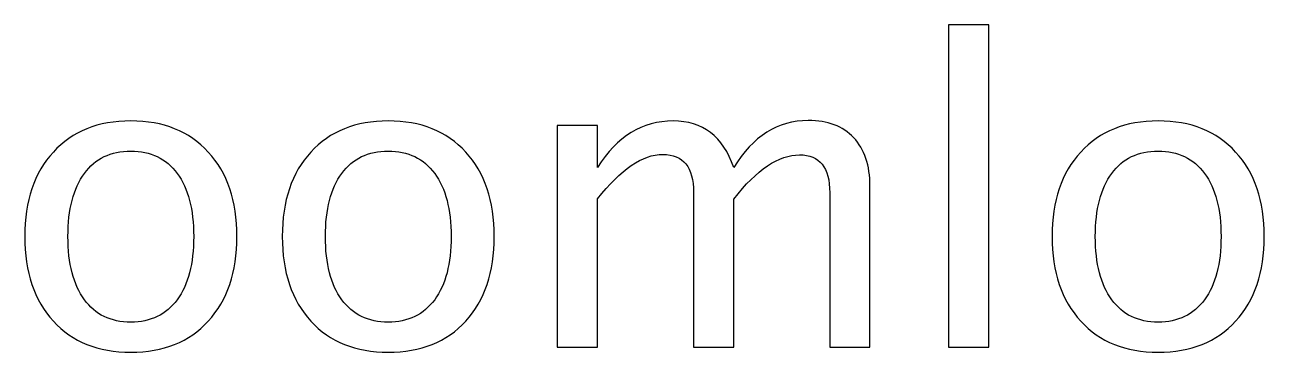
# Model space of a CAD drawing. Header units: centimetres. Extents: x -58 to 58, y -46 to 58.
# Drawn here: x -58.09 to -45.57, y 55.12 to 58.43 of the extents above; entities that cross this region are included whole.
import ezdxf

# ---------------------------------------------------------------- set-up
doc = ezdxf.new("R2010")
doc.units = ezdxf.units.CM
doc.header["$MEASUREMENT"] = 0
doc.layers.add('Layer 1', color=7, linetype='Continuous')

msp = doc.modelspace()

# ---------------------------------------------------------------- linework, layer by layer
at = {"layer": 'Layer 1'}
for points, knots in [([(-48.75824, 55.17044), (-48.75824, 55.17044), (-48.75824, 58.43434), (-48.75824, 58.43434), (-48.75824, 58.43434), (-48.75824, 58.43434), (-48.35184, 58.43434), (-48.35184, 58.43434), (-48.35184, 58.43434), (-48.35184, 58.43434), (-48.35184, 55.17044), (-48.35184, 55.17044), (-48.35184, 55.17044), (-48.35184, 55.17044), (-48.75824, 55.17044), (-48.75824, 55.17044)], [0, 0, 0, 0, 0.2, 0.2, 0.2, 0.2, 0.4, 0.4, 0.4, 0.4, 0.6, 0.6, 0.6, 0.6, 1, 1, 1, 1]), ([(-52.71076, 55.17044), (-52.71076, 55.17044), (-52.71076, 57.4141), (-52.71076, 57.4141), (-52.71076, 57.4141), (-52.71076, 57.4141), (-52.30436, 57.4141), (-52.30436, 57.4141), (-52.30436, 57.4141), (-52.30436, 57.4141), (-52.30436, 56.99007), (-52.30436, 56.99007), (-52.30436, 56.99007), (-52.1061, 57.30404), (-51.8521, 57.46067), (-51.54095, 57.46067), (-51.54095, 57.46067), (-51.24109, 57.46067), (-51.03718, 57.30404), (-50.92853, 56.99007), (-50.92853, 56.99007), (-50.73591, 57.30686), (-50.48473, 57.4649), (-50.17641, 57.4649), (-50.17641, 57.4649), (-49.97956, 57.4649), (-49.82645, 57.40705), (-49.71709, 57.29063), (-49.71709, 57.29063), (-49.60773, 57.17422), (-49.5527, 57.01123), (-49.5527, 56.80168), (-49.5527, 56.80168), (-49.5527, 56.80168), (-49.5527, 55.17044), (-49.5527, 55.17044), (-49.5527, 55.17044), (-49.5527, 55.17044), (-49.9591, 55.17044), (-49.9591, 55.17044), (-49.9591, 55.17044), (-49.9591, 55.17044), (-49.9591, 56.73466), (-49.9591, 56.73466), (-49.9591, 56.73466), (-49.9591, 56.99007), (-50.0607, 57.11777), (-50.2639, 57.11777), (-50.2639, 57.11777), (-50.47486, 57.11777), (-50.6964, 56.9689), (-50.92853, 56.67045), (-50.92853, 56.67045), (-50.92853, 56.67045), (-50.92853, 55.17044), (-50.92853, 55.17044), (-50.92853, 55.17044), (-50.92853, 55.17044), (-51.33493, 55.17044), (-51.33493, 55.17044), (-51.33493, 55.17044), (-51.33493, 55.17044), (-51.33493, 56.73607), (-51.33493, 56.73607), (-51.33493, 56.73607), (-51.33493, 56.99359), (-51.43794, 57.12201), (-51.64467, 57.12201), (-51.64467, 57.12201), (-51.84998, 57.12201), (-52.07012, 56.97243), (-52.30436, 56.67257), (-52.30436, 56.67257), (-52.30436, 56.67257), (-52.30436, 55.17044), (-52.30436, 55.17044), (-52.30436, 55.17044), (-52.30436, 55.17044), (-52.71076, 55.17044), (-52.71076, 55.17044)], [0, 0, 0, 0, 0.04761905, 0.04761905, 0.04761905, 0.04761905, 0.0952381, 0.0952381, 0.0952381, 0.0952381, 0.14285714, 0.14285714, 0.14285714, 0.14285714, 0.19047619, 0.19047619, 0.19047619, 0.19047619, 0.23809524, 0.23809524, 0.23809524, 0.23809524, 0.28571429, 0.28571429, 0.28571429, 0.28571429, 0.33333333, 0.33333333, 0.33333333, 0.33333333, 0.38095238, 0.38095238, 0.38095238, 0.38095238, 0.42857143, 0.42857143, 0.42857143, 0.42857143, 0.47619048, 0.47619048, 0.47619048, 0.47619048, 0.52380952, 0.52380952, 0.52380952, 0.52380952, 0.57142857, 0.57142857, 0.57142857, 0.57142857, 0.61904762, 0.61904762, 0.61904762, 0.61904762, 0.66666667, 0.66666667, 0.66666667, 0.66666667, 0.71428571, 0.71428571, 0.71428571, 0.71428571, 0.76190476, 0.76190476, 0.76190476, 0.76190476, 0.80952381, 0.80952381, 0.80952381, 0.80952381, 0.85714286, 0.85714286, 0.85714286, 0.85714286, 0.9047619, 0.9047619, 0.9047619, 0.9047619, 1, 1, 1, 1]), ([(-57.01889, 55.11964), (-57.34838, 55.11964), (-57.60944, 55.22477), (-57.80135, 55.43502), (-57.80135, 55.43502), (-57.99396, 55.64528), (-58.08992, 55.93103), (-58.08992, 56.29157), (-58.08992, 56.29157), (-58.08992, 56.6514), (-57.99396, 56.93644), (-57.80135, 57.14599), (-57.80135, 57.14599), (-57.60944, 57.35554), (-57.34838, 57.46067), (-57.01889, 57.46067), (-57.01889, 57.46067), (-56.68939, 57.46067), (-56.42834, 57.35554), (-56.23643, 57.14599), (-56.23643, 57.14599), (-56.04381, 56.93644), (-55.94786, 56.6514), (-55.94786, 56.29157), (-55.94786, 56.29157), (-55.94786, 55.93103), (-56.04381, 55.64528), (-56.23643, 55.43502), (-56.23643, 55.43502), (-56.42834, 55.22477), (-56.68939, 55.11964), (-57.01889, 55.11964)], [0, 0, 0, 0, 0.11111111, 0.11111111, 0.11111111, 0.11111111, 0.22222222, 0.22222222, 0.22222222, 0.22222222, 0.33333333, 0.33333333, 0.33333333, 0.33333333, 0.44444444, 0.44444444, 0.44444444, 0.44444444, 0.55555556, 0.55555556, 0.55555556, 0.55555556, 0.66666667, 0.66666667, 0.66666667, 0.66666667, 0.77777778, 0.77777778, 0.77777778, 0.77777778, 1, 1, 1, 1]), ([(-54.41821, 55.11964), (-54.7477, 55.11964), (-55.00876, 55.22477), (-55.20067, 55.43502), (-55.20067, 55.43502), (-55.39328, 55.64528), (-55.48924, 55.93103), (-55.48924, 56.29157), (-55.48924, 56.29157), (-55.48924, 56.6514), (-55.39328, 56.93644), (-55.20067, 57.14599), (-55.20067, 57.14599), (-55.00876, 57.35554), (-54.7477, 57.46067), (-54.41821, 57.46067), (-54.41821, 57.46067), (-54.08871, 57.46067), (-53.82766, 57.35554), (-53.63575, 57.14599), (-53.63575, 57.14599), (-53.44313, 56.93644), (-53.34718, 56.6514), (-53.34718, 56.29157), (-53.34718, 56.29157), (-53.34718, 55.93103), (-53.44313, 55.64528), (-53.63575, 55.43502), (-53.63575, 55.43502), (-53.82766, 55.22477), (-54.08871, 55.11964), (-54.41821, 55.11964)], [0, 0, 0, 0, 0.11111111, 0.11111111, 0.11111111, 0.11111111, 0.22222222, 0.22222222, 0.22222222, 0.22222222, 0.33333333, 0.33333333, 0.33333333, 0.33333333, 0.44444444, 0.44444444, 0.44444444, 0.44444444, 0.55555556, 0.55555556, 0.55555556, 0.55555556, 0.66666667, 0.66666667, 0.66666667, 0.66666667, 0.77777778, 0.77777778, 0.77777778, 0.77777778, 1, 1, 1, 1]), ([(-46.64158, 55.11964), (-46.97107, 55.11964), (-47.23213, 55.22477), (-47.42404, 55.43502), (-47.42404, 55.43502), (-47.61665, 55.64528), (-47.71261, 55.93103), (-47.71261, 56.29157), (-47.71261, 56.29157), (-47.71261, 56.6514), (-47.61665, 56.93644), (-47.42404, 57.14599), (-47.42404, 57.14599), (-47.23213, 57.35554), (-46.97107, 57.46067), (-46.64158, 57.46067), (-46.64158, 57.46067), (-46.31208, 57.46067), (-46.05103, 57.35554), (-45.85912, 57.14599), (-45.85912, 57.14599), (-45.6665, 56.93644), (-45.57055, 56.6514), (-45.57055, 56.29157), (-45.57055, 56.29157), (-45.57055, 55.93103), (-45.6665, 55.64528), (-45.85912, 55.43502), (-45.85912, 55.43502), (-46.05103, 55.22477), (-46.31208, 55.11964), (-46.64158, 55.11964)], [0, 0, 0, 0, 0.11111111, 0.11111111, 0.11111111, 0.11111111, 0.22222222, 0.22222222, 0.22222222, 0.22222222, 0.33333333, 0.33333333, 0.33333333, 0.33333333, 0.44444444, 0.44444444, 0.44444444, 0.44444444, 0.55555556, 0.55555556, 0.55555556, 0.55555556, 0.66666667, 0.66666667, 0.66666667, 0.66666667, 0.77777778, 0.77777778, 0.77777778, 0.77777778, 1, 1, 1, 1]), ([(-57.01959, 55.42444), (-56.81851, 55.42444), (-56.66188, 55.49993), (-56.5504, 55.65163), (-56.5504, 55.65163), (-56.43963, 55.80262), (-56.38389, 56.0164), (-56.38389, 56.29157), (-56.38389, 56.29157), (-56.38389, 56.56603), (-56.43963, 56.77911), (-56.5504, 56.93009), (-56.5504, 56.93009), (-56.66188, 57.08038), (-56.81851, 57.15587), (-57.01959, 57.15587), (-57.01959, 57.15587), (-57.22138, 57.15587), (-57.37802, 57.08038), (-57.48808, 56.93009), (-57.48808, 56.93009), (-57.59885, 56.77911), (-57.65389, 56.56603), (-57.65389, 56.29157), (-57.65389, 56.29157), (-57.65389, 56.0164), (-57.59885, 55.80262), (-57.48808, 55.65163), (-57.48808, 55.65163), (-57.37802, 55.49993), (-57.22138, 55.42444), (-57.01959, 55.42444)], [0, 0, 0, 0, 0.11111111, 0.11111111, 0.11111111, 0.11111111, 0.22222222, 0.22222222, 0.22222222, 0.22222222, 0.33333333, 0.33333333, 0.33333333, 0.33333333, 0.44444444, 0.44444444, 0.44444444, 0.44444444, 0.55555556, 0.55555556, 0.55555556, 0.55555556, 0.66666667, 0.66666667, 0.66666667, 0.66666667, 0.77777778, 0.77777778, 0.77777778, 0.77777778, 1, 1, 1, 1]), ([(-54.41891, 55.42444), (-54.21783, 55.42444), (-54.0612, 55.49993), (-53.94972, 55.65163), (-53.94972, 55.65163), (-53.83895, 55.80262), (-53.78321, 56.0164), (-53.78321, 56.29157), (-53.78321, 56.29157), (-53.78321, 56.56603), (-53.83895, 56.77911), (-53.94972, 56.93009), (-53.94972, 56.93009), (-54.0612, 57.08038), (-54.21783, 57.15587), (-54.41891, 57.15587), (-54.41891, 57.15587), (-54.6207, 57.15587), (-54.77734, 57.08038), (-54.8874, 56.93009), (-54.8874, 56.93009), (-54.99817, 56.77911), (-55.05321, 56.56603), (-55.05321, 56.29157), (-55.05321, 56.29157), (-55.05321, 56.0164), (-54.99817, 55.80262), (-54.8874, 55.65163), (-54.8874, 55.65163), (-54.77734, 55.49993), (-54.6207, 55.42444), (-54.41891, 55.42444)], [0, 0, 0, 0, 0.11111111, 0.11111111, 0.11111111, 0.11111111, 0.22222222, 0.22222222, 0.22222222, 0.22222222, 0.33333333, 0.33333333, 0.33333333, 0.33333333, 0.44444444, 0.44444444, 0.44444444, 0.44444444, 0.55555556, 0.55555556, 0.55555556, 0.55555556, 0.66666667, 0.66666667, 0.66666667, 0.66666667, 0.77777778, 0.77777778, 0.77777778, 0.77777778, 1, 1, 1, 1]), ([(-46.64228, 55.42444), (-46.4412, 55.42444), (-46.28457, 55.49993), (-46.17309, 55.65163), (-46.17309, 55.65163), (-46.06232, 55.80262), (-46.00658, 56.0164), (-46.00658, 56.29157), (-46.00658, 56.29157), (-46.00658, 56.56603), (-46.06232, 56.77911), (-46.17309, 56.93009), (-46.17309, 56.93009), (-46.28457, 57.08038), (-46.4412, 57.15587), (-46.64228, 57.15587), (-46.64228, 57.15587), (-46.84407, 57.15587), (-47.00071, 57.08038), (-47.11077, 56.93009), (-47.11077, 56.93009), (-47.22154, 56.77911), (-47.27658, 56.56603), (-47.27658, 56.29157), (-47.27658, 56.29157), (-47.27658, 56.0164), (-47.22154, 55.80262), (-47.11077, 55.65163), (-47.11077, 55.65163), (-47.00071, 55.49993), (-46.84407, 55.42444), (-46.64228, 55.42444)], [0, 0, 0, 0, 0.11111111, 0.11111111, 0.11111111, 0.11111111, 0.22222222, 0.22222222, 0.22222222, 0.22222222, 0.33333333, 0.33333333, 0.33333333, 0.33333333, 0.44444444, 0.44444444, 0.44444444, 0.44444444, 0.55555556, 0.55555556, 0.55555556, 0.55555556, 0.66666667, 0.66666667, 0.66666667, 0.66666667, 0.77777778, 0.77777778, 0.77777778, 0.77777778, 1, 1, 1, 1])]:
    msp.add_open_spline(points, degree=3, knots=knots, dxfattribs=at)

doc.saveas('drawing.dxf')
